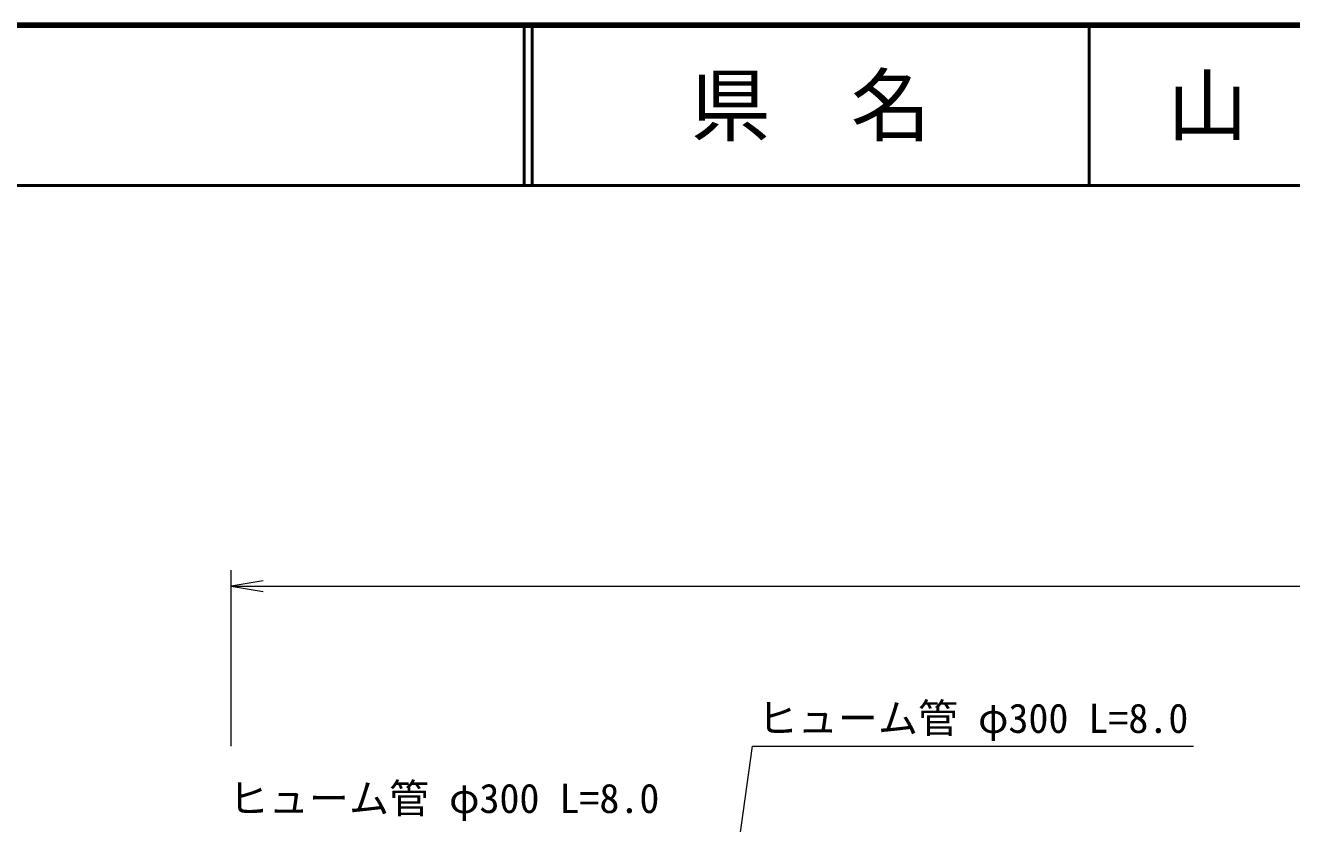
# Model space of a CAD drawing. Units: millimetres, scale not verified. Extents: x 40000 to 680000, y 20000 to 380000.
# Drawn here: x 266628 to 345630, y 330167 to 380000 of the extents above; entities that cross this region are included whole.
import ezdxf
from ezdxf.enums import TextEntityAlignment as Align

# ---------------------------------------------------------------- set-up
doc = ezdxf.new("R2010")
doc.units = ezdxf.units.MM
doc.header["$LTSCALE"] = 1000
for name, color, linetype, lineweight in [('M-STR-HTXT', 7, 'Continuous', 13), ('M-TTL', 2, 'Continuous', 140), ('M-TTL-LINE', 7, 'Continuous', 50)]:
    doc.layers.add(name, color=color, linetype=linetype, lineweight=lineweight)
doc.layers.add('M-TTL-TXT', color=7, linetype='Continuous')
doc.styles.add('ＭＳ ゴシック', font='')
doc.styles.get('ＭＳ ゴシック').set_extended_font_data('MS Gothic')

# ---------------------------------------------------------------- blocks, each defined once
blk = doc.blocks.new('open_arrow')
at = {"color": 0, "linetype": 'Continuous', "lineweight": -2}
blk.add_lwpolyline([(7.5, 1.25), (0, 0), (7.5, -1.25)], dxfattribs=at)

msp = doc.modelspace()

# ---------------------------------------------------------------- linework, layer by layer
at = {"layer": 'M-STR-HTXT'}
for p, q in [((279461, 335000), (279461, 346000)), ((279461, 345000), (561000, 345000))]:
    msp.add_line(p, q, dxfattribs=at)
msp.add_lwpolyline([(309000, 313500), (312000, 335000), (339500, 335000)], dxfattribs=at)
at = {"layer": 'M-TTL'}
msp.add_line((680000, 380000), (40000, 380000), dxfattribs=at)
at = {"layer": 'M-TTL-LINE'}
for p, q in [((297750, 380000), (297750, 370000)), ((298250, 380000), (298250, 370000)), ((333000, 380000), (333000, 370000)), ((40000, 370000), (680000, 370000))]:
    msp.add_line(p, q, dxfattribs=at)

# ---------------------------------------------------------------- block references
at = {"layer": 'M-STR-HTXT', "xscale": 267, "yscale": 267}
msp.add_blockref('open_arrow', (279461, 345000), dxfattribs=at)

# ---------------------------------------------------------------- texts
at = {"layer": 'M-STR-HTXT', "style": 'ＭＳ ゴシック'}
for p in [(325750, 336750), (292750, 331750)]:
    msp.add_text('ヒューム管 φ300 L=8.0', height=1833, dxfattribs=at).set_placement(p, align=Align.MIDDLE_CENTER)
at = {"layer": 'M-TTL-TXT', "style": 'ＭＳ ゴシック'}
for s, p in [('県\u3000名', (315625, 375000)), ('山\u3000口\u3000県', (350375, 375000))]:
    msp.add_text(s, height=3666, dxfattribs=at).set_placement(p, align=Align.MIDDLE_CENTER)

doc.saveas('drawing.dxf')
